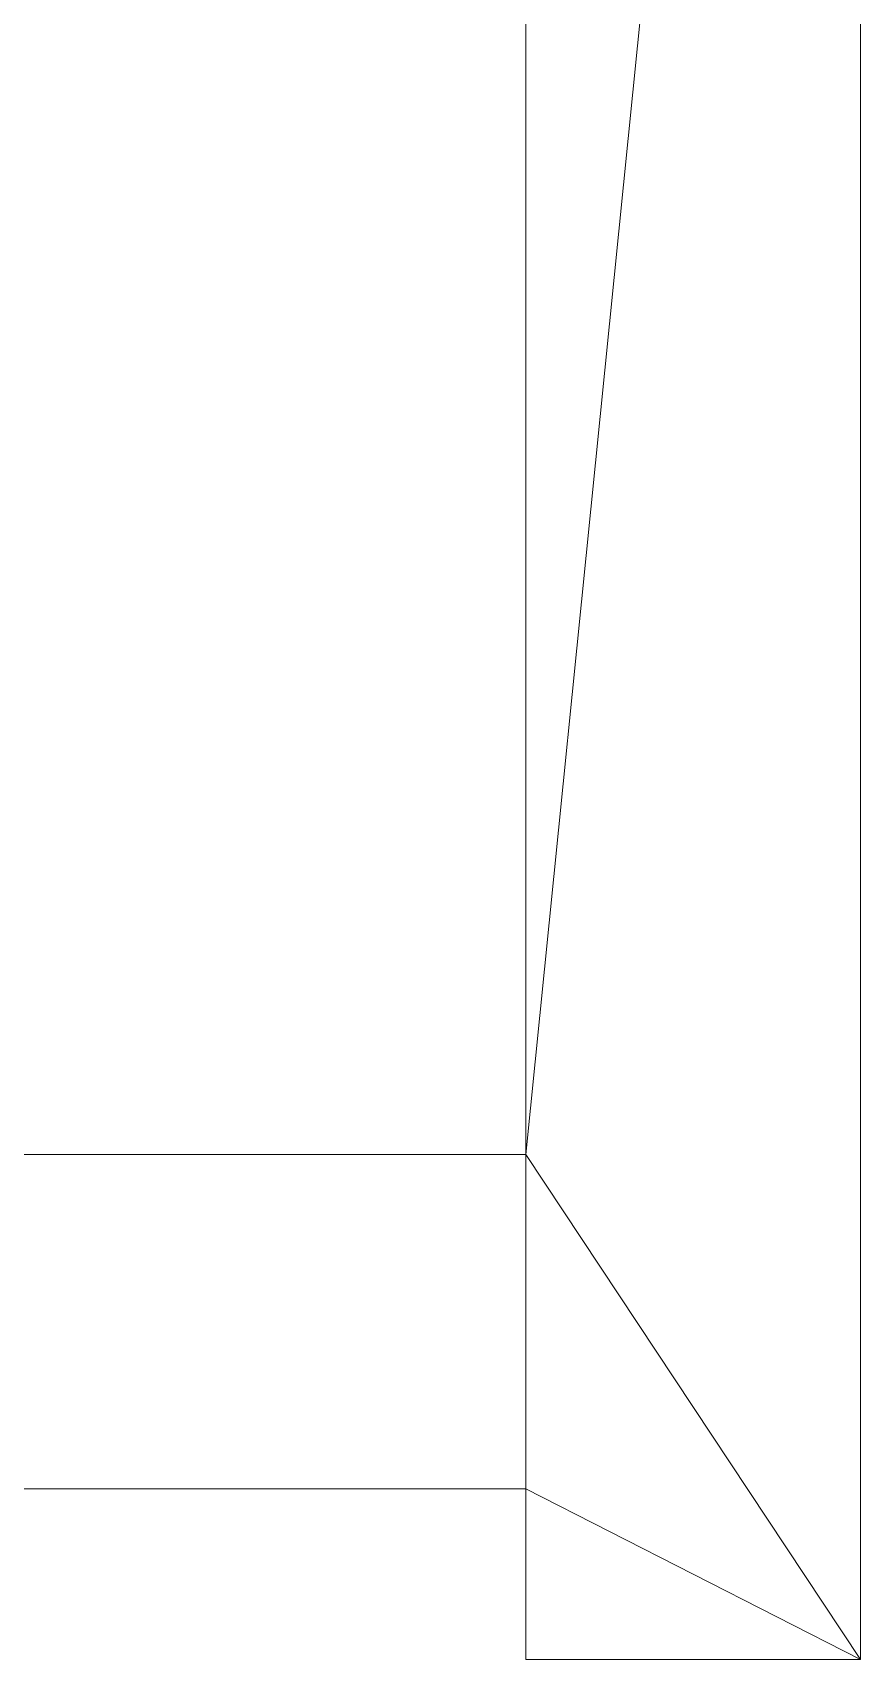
# Model space of a CAD drawing. Header units: millimetres. Extents: x 11098 to 33953, y -10594 to 3707.
# Drawn here: x 12722 to 13860, y -8697 to -6459 of the extents above; entities that cross this region are included whole.
import ezdxf

# ---------------------------------------------------------------- set-up
doc = ezdxf.new("R2010")
doc.units = ezdxf.units.MM
doc.layers.add('A-WALL', color=113, linetype='Continuous', lineweight=9)

msp = doc.modelspace()

# ---------------------------------------------------------------- meshes
at = {"layer": 'A-WALL'}
mesh = msp.add_polyface(dxfattribs=at)
corners = [(13400.1, -8696.6), (13400.1, -8696.6, 4000), (13400.1, -8461.9, 4000), (13400.1, -8001.9, 4000), (13400.1, -3431.5, 4000), (13400.1, -3431.5), (13400.1, -8001.9), (13400.1, -8461.9)]
mesh.append_faces([[corners[k] for k in face] for face in [(2, 7, 0, 1)]], dxfattribs={"vtx0": -1})
mesh.append_faces([[corners[k] for k in face] for face in [(3, 6, 7, 2)]], dxfattribs={"vtx0": -1, "vtx2": -1})
mesh.append_faces([[corners[k] for k in face] for face in [(4, 5, 6, 3)]], dxfattribs={"vtx2": -1})
mesh = msp.add_polyface(dxfattribs=at)
corners = [(13860.1, -3431.5), (13860.1, -8696.6), (13400.1, -8696.6), (13400.1, -8461.9), (13400.1, -8001.9), (13400.1, -3431.5)]
mesh.append_faces([[corners[k] for k in face] for face in [(0, 4, 5)]], dxfattribs={"vtx0": -1})
mesh.append_faces([[corners[k] for k in face] for face in [(4, 0, 1, 3)]], dxfattribs={"vtx0": -1, "vtx2": -1})
mesh.append_faces([[corners[k] for k in face] for face in [(2, 3, 1)]], dxfattribs={"vtx1": -1})
mesh = msp.add_polyface(dxfattribs=at)
corners = [(13860.1, -8696.6, 4000), (13860.1, -3431.5, 4000), (13400.1, -3431.5, 4000), (13400.1, -8001.9, 4000), (13400.1, -8461.9, 4000), (13400.1, -8696.6, 4000)]
mesh.append_faces([[corners[k] for k in face] for face in [(3, 0, 1, 2), (0, 3, 4, 5)]], dxfattribs={"vtx0": -1})
mesh = msp.add_polyface(dxfattribs=at)
corners = [(13860.1, -8696.6), (13860.1, -3431.5), (13860.1, -3431.5, 4000), (13860.1, -8696.6, 4000)]
mesh.append_faces([[corners[k] for k in face] for face in [(3, 0, 1, 2)]])
mesh = msp.add_polyface(dxfattribs=at)
corners = [(11107.1, -8001.9, 4000), (13400.1, -8001.9, 4000), (13400.1, -8001.9), (12694.3, -8001.9), (12694.3, -8001.9, 2135), (11809.3, -8001.9, 2135), (11809.3, -8001.9), (11107.1, -8001.9)]
mesh.append_faces([[corners[k] for k in face] for face in [(0, 1, 4, 5)]], dxfattribs={"vtx1": -1, "vtx3": -1})
mesh.append_faces([[corners[k] for k in face] for face in [(2, 3, 4, 1)]], dxfattribs={"vtx2": -1})
mesh.append_faces([[corners[k] for k in face] for face in [(5, 6, 7, 0)]], dxfattribs={"vtx3": -1})
mesh = msp.add_polyface(dxfattribs=at)
corners = [(11107.1, -8461.9), (11107.1, -8001.9), (11809.3, -8001.9), (11809.3, -8461.9), (13400.1, -8001.9), (13400.1, -8461.9), (12694.3, -8461.9), (12694.3, -8001.9)]
mesh.append_faces([[corners[k] for k in face] for face in [(3, 0, 1, 2), (5, 6, 7, 4)]])
mesh = msp.add_polyface(dxfattribs=at)
corners = [(11107.1, -8461.9, 4000), (13400.1, -8461.9, 4000), (13400.1, -8001.9, 4000), (11107.1, -8001.9, 4000)]
mesh.append_faces([[corners[k] for k in face] for face in [(3, 0, 1, 2)]])
mesh = msp.add_polyface(dxfattribs=at)
corners = [(13400.1, -8461.9, 4000), (13400.1, -8461.9), (13400.1, -8001.9), (13400.1, -8001.9, 4000)]
mesh.append_faces([[corners[k] for k in face] for face in [(1, 2, 3, 0)]])
mesh = msp.add_polyface(dxfattribs=at)
corners = [(13400.1, -8461.9, 4000), (11107.1, -8461.9, 4000), (11107.1, -8461.9), (11809.3, -8461.9), (11809.3, -8461.9, 2135), (12694.3, -8461.9, 2135), (12694.3, -8461.9), (13400.1, -8461.9)]
mesh.append_faces([[corners[k] for k in face] for face in [(1, 4, 5, 0)]], dxfattribs={"vtx0": -1, "vtx2": -1})
mesh.append_faces([[corners[k] for k in face] for face in [(2, 3, 4, 1)]], dxfattribs={"vtx2": -1})
mesh.append_faces([[corners[k] for k in face] for face in [(5, 6, 7, 0)]], dxfattribs={"vtx3": -1})
mesh = msp.add_polyface(dxfattribs=at)
corners = [(13860.1, -8696.6), (13860.1, -8696.6, 4000), (13400.1, -8696.6, 4000), (13400.1, -8696.6)]
mesh.append_faces([[corners[k] for k in face] for face in [(0, 1, 2, 3)]])

doc.saveas('drawing.dxf')
